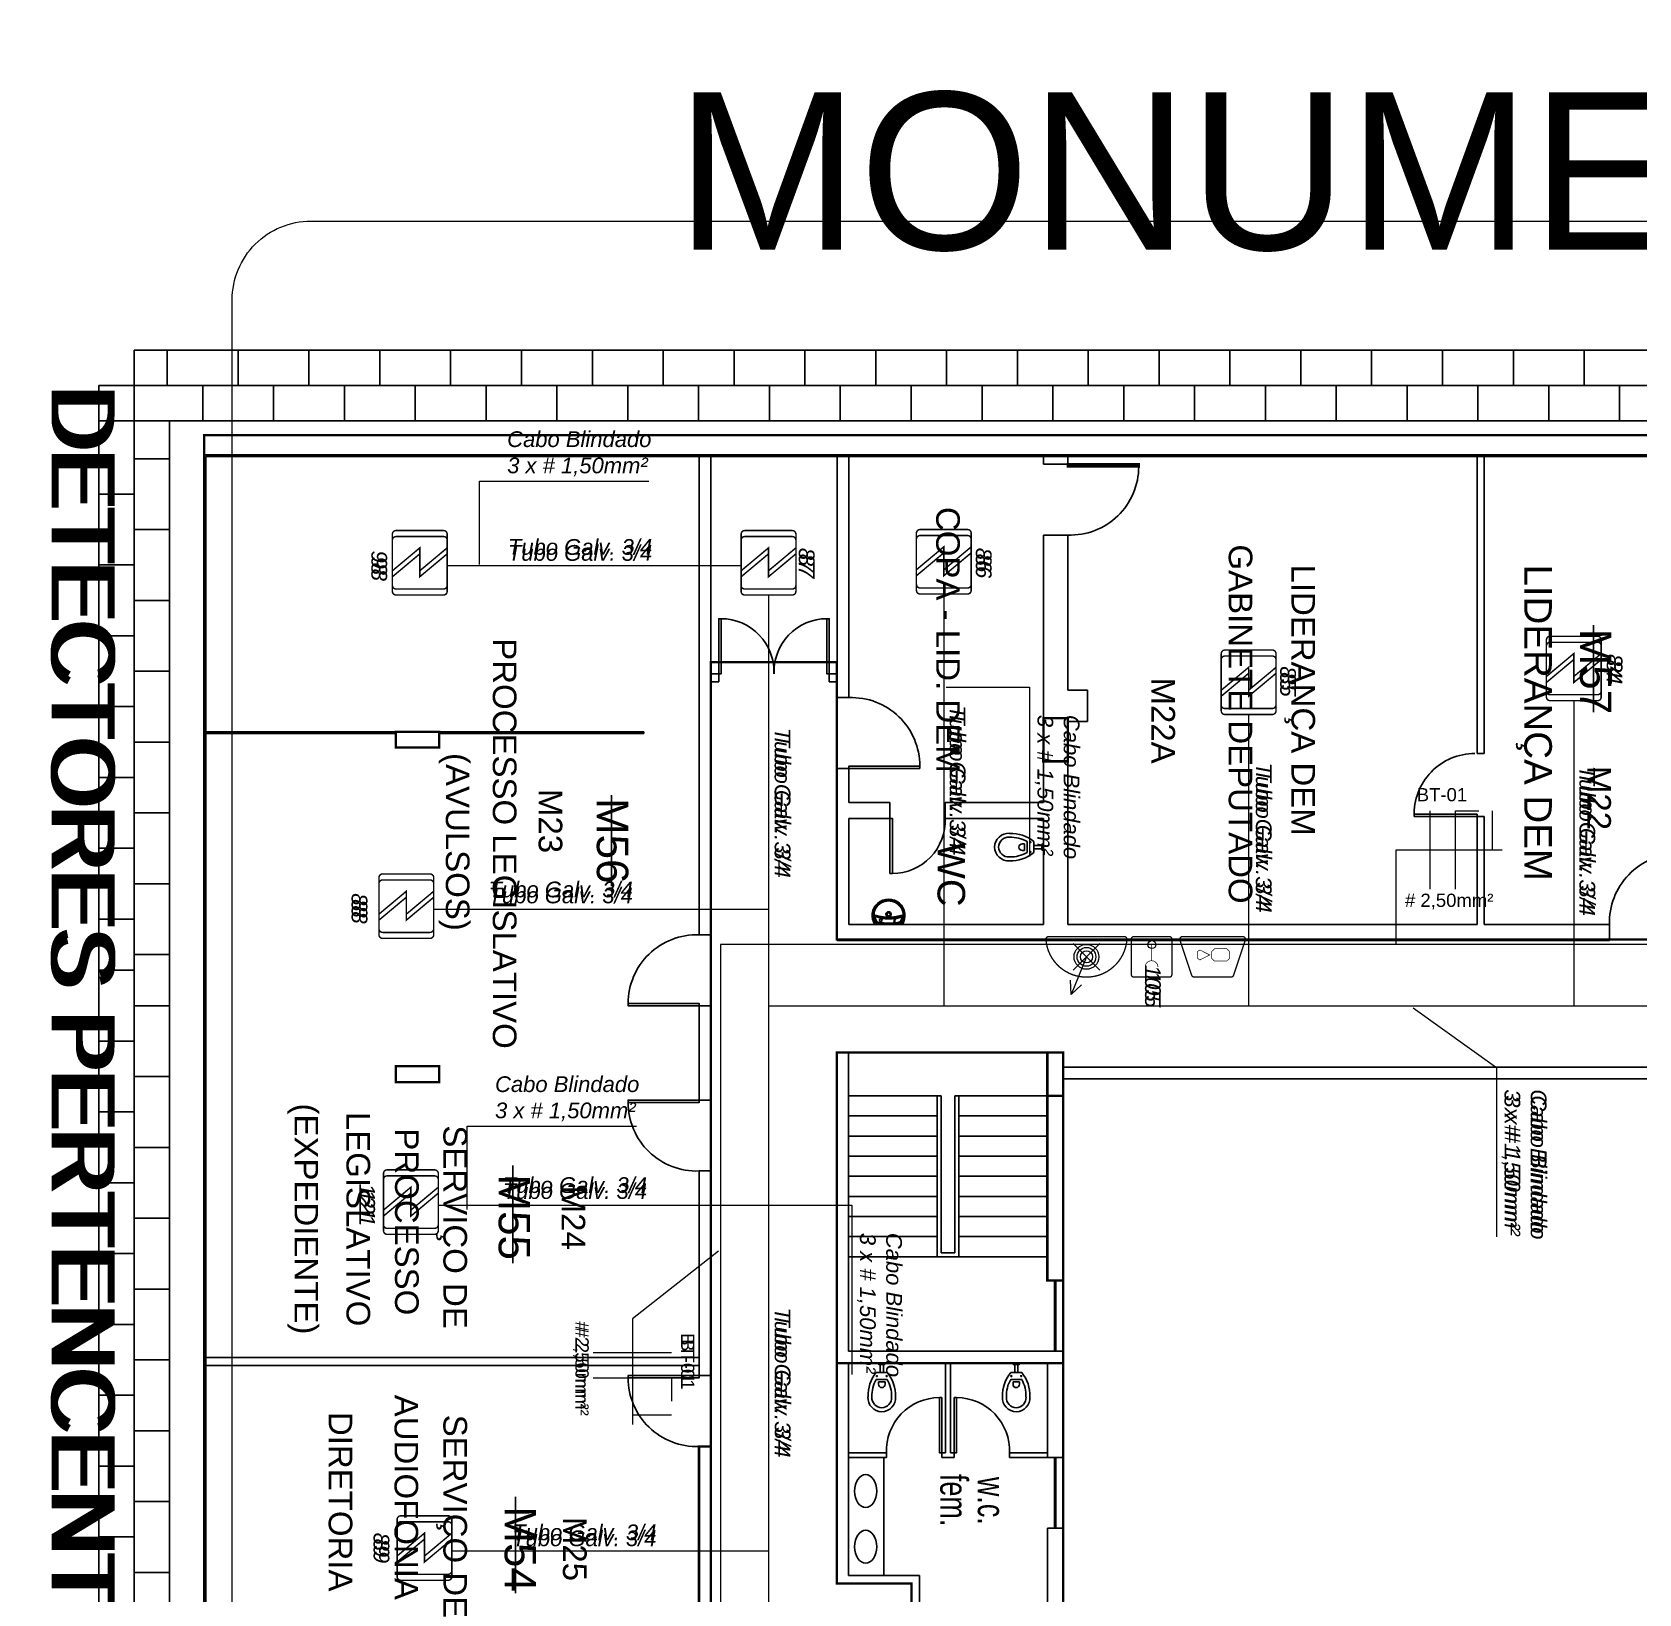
# Model space of a CAD drawing. Header units: metres. Extents: x -331 to 2982, y 362 to 2539.
# Drawn here: x 2793.05 to 2813.47, y 1406.36 to 1426.2 of the extents above; entities that cross this region are included whole.
import ezdxf
from ezdxf.enums import TextEntityAlignment as Align

# ---------------------------------------------------------------- set-up
doc = ezdxf.new("R2010")
doc.units = ezdxf.units.M
doc.layers.get('0').update_dxf_attribs({"color": 251})
for name, color, linetype in [('CX', 251, 'Continuous'), ('DET. FUMAÇA', 1, 'Continuous'), ('Div', 251, 'Continuous'), ('Mob', 251, 'Continuous'), ('Pis', 251, 'Continuous')]:
    doc.layers.add(name, color=color, linetype=linetype)
doc.styles.add('ARIAL', font='arial.ttf')
doc.styles.add('DESTAQUE', font='arial.ttf', dxfattribs={"height": 0.4})
doc.styles.get("Standard").update_dxf_attribs({"font": 'arial.ttf', "height": 0.3})

# ---------------------------------------------------------------- blocks, each defined once
blk = doc.blocks.new('Detector de fumaça')
at = {"layer": 'DET. FUMAÇA', "linetype": 'Continuous', "lineweight": 15, "const_width": 0.0187}
blk.add_lwpolyline([(774.599, 539.816), (775.249, 539.816, -0.414214), (775.296, 539.769), (775.296, 539.167, -0.414214), (775.249, 539.12), (774.599, 539.12, -0.414214), (774.553, 539.167), (774.553, 539.769, -0.414214)], format="xyb", close=True, dxfattribs=at)
blk.add_lwpolyline([(774.773, 539.816), (775.064, 539.468), (774.773, 539.468), (775.064, 539.12)], dxfattribs=at)
blk = doc.blocks.new('WEW')
at = {"color": 1, "lineweight": 0, "true_color": 0xe60000}
for p, q in [((1781.244, 994.005), (1781.439, 994.482)), ((1781.439, 994.482), (1781.308, 994.36)), ((1781.439, 994.482), (1781.447, 994.302)), ((1781.075, 994.175), (1781.413, 993.836)), ((1781.413, 994.175), (1781.075, 993.836))]:
    blk.add_line(p, q, dxfattribs=at)
at = {"color": 1, "true_color": 0xe60000, "const_width": 0.0172}
for points in [[(1779.259, 993.747), (1780.023, 993.747, 0.511918), (1780.056, 993.793), (1779.907, 994.24, 0.322823), (1779.874, 994.263), (1779.408, 994.263, 0.322823), (1779.375, 994.24), (1779.226, 993.793, 0.511918)], [(1780.193, 994.263), (1780.641, 994.263, -0.414214), (1780.675, 994.229), (1780.675, 993.782, -0.414214), (1780.641, 993.747), (1780.193, 993.747, -0.414214), (1780.159, 993.782), (1780.159, 994.229, -0.414214)], [(1780.764, 993.748), (1781.724, 993.748, 0.435311), (1781.759, 993.784, 0.930949), (1780.73, 993.784, 0.435311)]]:
    blk.add_lwpolyline(points, format="xyb", close=True, dxfattribs=at)
at = {"color": 1, "true_color": 0xe60000, "const_width": 0.0086}
for points in [[(1779.463, 994.06), (1779.617, 994.06), (1779.652, 994.026), (1779.652, 993.936), (1779.617, 993.902), (1779.463, 993.902), (1779.428, 993.936), (1779.428, 994.026)], [(1779.832, 993.936), (1779.832, 994.026), (1779.802, 994.044), (1779.679, 993.981), (1779.802, 993.918)]]:
    blk.add_lwpolyline(points, close=True, dxfattribs=at)
for points in [[(1780.336, 994.135), (1780.338, 994.117), (1780.344, 994.099), (1780.351, 994.088), (1780.365, 994.073), (1780.373, 994.067), (1780.386, 994.06), (1780.397, 994.057), (1780.413, 994.055), (1780.421, 994.055), (1780.431, 994.056), (1780.45, 994.062), (1780.464, 994.07), (1780.477, 994.082), (1780.488, 994.096), (1780.494, 994.11), (1780.497, 994.122), (1780.498, 994.13), (1780.498, 994.136)], [(1780.417, 993.837), (1780.417, 994.055)]]:
    blk.add_lwpolyline(points, dxfattribs=at)
at = {"color": 1, "lineweight": 0, "true_color": 0xe60000}
for radius in [0.158, 0.119, 0.0774]:
    blk.add_circle((1781.244, 994.005), radius, dxfattribs=at)
blk = doc.blocks.new('rett')
at = {"color": 2, "linetype": 'Continuous', "lineweight": 15}
blk.add_line((813.966, 2203), (814.262, 2203), dxfattribs=at)
at = {"layer": 'Div', "color": 2, "linetype": 'Continuous', "lineweight": 15}
for p, q in [((813.645, 2202.003), (813.645, 2203)), ((813.966, 2202.003), (813.966, 2203)), ((814.435, 2202.502), (814.435, 2203))]:
    blk.add_line(p, q, dxfattribs=at)
blk.add_lwpolyline([(813.214, 2201.295), (813.214, 2202.502), (814.56, 2202.502)], dxfattribs=at)
at = {"layer": 'Div', "color": 2, "linetype": 'Continuous', "lineweight": 15, "char_height": 0.1683, "attachment_point": 1}
for s, insert in [('\\pxqc;\\PBT-01{\\fArial|b0|i1|c0|p34;  }', (808.19, 2203.569)), ('\\pxqc;\\P\\pi-0.92701,l1.92701,t1.92701;#^I2,50mm²', (808.198, 2202.227))]:
    blk.add_mtext_dynamic_manual_height_columns(s, width=11.20762, gutter_width=2.104, heights=[0], dxfattribs=dict(at, insert=insert))
blk = doc.blocks.new('derw')
at = {"layer": 'Div', "color": 2, "linetype": 'Continuous', "lineweight": 15}
blk.add_lwpolyline([(814.419, 2191.53), (814.419, 2192.589), (816.571, 2192.589)], dxfattribs=at)
at = {"layer": 'Div', "color": 2, "linetype": 'Continuous', "lineweight": 15, "insert": (814.772, 2193.224), "char_height": 0.2, "attachment_point": 1}
blk.add_mtext_dynamic_manual_height_columns('{\\fArial|b0|i1|c0|p34;Cabo Blindado \\P3 x # 1,50mm²}', width=13.3188, gutter_width=2.5, heights=[0], dxfattribs=at)
blk = doc.blocks.new('porta .9')
at = {"layer": 'CX', "ltscale": 8}
blk.add_lwpolyline([(0, 0), (0.03, 0), (0.03, 0.9), (0, 0.9)], close=True, dxfattribs=at)
at = {"layer": 'CX', "color": 1, "ltscale": 8}
blk.add_arc((0.03, 0.0295), 0.8705, 358.05796, 90, dxfattribs=at)
blk = doc.blocks.new('VASO')
at = {"layer": 'Mob'}
for p, q in [((302.411, 172.354), (302.411, 172.494)), ((302.499, 172.354), (302.499, 172.494)), ((302.351, 172.465), (302.38, 172.465)), ((302.351, 172.383), (302.38, 172.383)), ((302.38, 172.465), (302.38, 172.383)), ((302.599, 172.444), (302.499, 172.444)), ((302.599, 172.404), (302.499, 172.404)), ((302.599, 172.444), (302.599, 172.455)), ((302.599, 172.404), (302.599, 172.444)), ((302.599, 172.404), (302.599, 172.393)), ((302.619, 172.464), (302.609, 172.464)), ((302.619, 172.383), (302.609, 172.383)), ((302.619, 172.424), (302.619, 172.464)), ((302.619, 172.424), (302.619, 172.383))]:
    blk.add_line(p, q, dxfattribs=at)
for centre in [(302.453, 172.486), (302.453, 172.362)]:
    blk.add_circle(centre, 0.00707, dxfattribs=at)
for centre, radius, start, end in [((302.178, 172.42), 0.179, 86.6811, 178.7962), ((302.178, 172.42), 0.129, 86.6811, 178.7962), ((302.205, 172.134), 0.464, 50.6979, 92.0637), ((302.205, 172.134), 0.414, 60.1325, 92.0637), ((302.178, 172.427), 0.179, 181.2038, 273.3189), ((302.178, 172.427), 0.129, 181.2038, 273.3189), ((302.205, 172.713), 0.464, 267.9363, 309.3021), ((302.205, 172.713), 0.414, 267.9363, 299.8675), ((302.349, 172.422), 0.043, 86.6811, 178.7962), ((302.349, 172.426), 0.043, 181.2038, 273.3189), ((302.609, 172.455), 0.00935, 90, 180), ((302.609, 172.393), 0.00935, 180, 270)]:
    blk.add_arc(centre, radius, start, end, dxfattribs=at)
blk = doc.blocks.new('porta .7')
at = {"layer": 'CX', "ltscale": 8}
blk.add_lwpolyline([(0, 0), (0.03, 0), (0.03, 0.7), (0, 0.7)], close=True, dxfattribs=at)
at = {"layer": 'CX', "color": 1, "ltscale": 8}
blk.add_arc((0.03, 0.029), 0.671, 357.4911, 90, dxfattribs=at)
blk = doc.blocks.new('porta .8')
at = {"layer": 'CX', "ltscale": 8}
blk.add_lwpolyline([(0.03, 0), (0, 0), (0, 0.8), (0.03, 0.8)], close=True, dxfattribs=at)
at = {"layer": 'CX', "color": 1, "ltscale": 8}
blk.add_arc((0.029, 0.03), 0.771, 0, 92.1894, dxfattribs=at)

msp = doc.modelspace()

# ---------------------------------------------------------------- linework, layer by layer
at = {"color": 2, "linetype": 'Continuous', "lineweight": 15}
msp.add_line((2801.178, 1409.106), (2801.178, 1408.81), dxfattribs=at)
at = {"lineweight": 0}
for points in [[(2795.241, 1393.705), (2795.241, 1421.085), (2835.776, 1421.085)], [(2835.776, 1415.615), (2830.451, 1415.615), (2830.451, 1414.675), (2803.276, 1414.675), (2803.276, 1418.2), (2801.676, 1418.2), (2801.676, 1396.635), (2795.241, 1396.635)], [(2806.151, 1409.295), (2806.151, 1404.835), (2830.251, 1404.835), (2830.251, 1406.34), (2830.451, 1406.34), (2830.451, 1398.335), (2803.276, 1398.335), (2803.276, 1405.015), (2804.226, 1405.015), (2804.226, 1406.495), (2803.276, 1406.495), (2803.276, 1409.295)]]:
    msp.add_lwpolyline(points, dxfattribs=at)
msp.add_lwpolyline([(2806.151, 1409.295), (2806.151, 1413.24), (2803.276, 1413.24), (2803.276, 1409.295)], close=True, dxfattribs=at)
at = {"layer": 'DET. FUMAÇA', "color": 3, "linetype": 'Continuous', "lineweight": 15}
msp.add_lwpolyline([(2840.416, 1415.312), (2830.547, 1415.312), (2830.547, 1414.611), (2801.798, 1414.611), (2801.798, 1396.91), (2830.488, 1396.91), (2830.488, 1317.82), (2851.735, 1317.82), (2851.735, 1316.183)], dxfattribs=at)
at = {"layer": 'DET. FUMAÇA', "color": 2, "linetype": 'Continuous', "lineweight": 15}
msp.add_circle((2807.279, 1414.611), 0.0504, dxfattribs=at)
at = {"layer": 'Div', "color": 150, "linetype": 'Continuous', "lineweight": 0}
for p, q in [((2802.061, 1419.424), (2798.326, 1419.424)), ((2802.409, 1419.053), (2802.409, 1397.487)), ((2804.636, 1419.066), (2804.636, 1413.834)), ((2808.508, 1417.535), (2808.508, 1413.834)), ((2812.638, 1417.71), (2812.638, 1413.834)), ((2798.156, 1415.061), (2802.409, 1415.061)), ((2802.409, 1413.834), (2840.249, 1413.834)), ((2798.214, 1411.302), (2802.409, 1411.302)), ((2798.387, 1406.907), (2802.409, 1406.907))]:
    msp.add_line(p, q, dxfattribs=at)
at = {"layer": 'Div', "lineweight": 0}
for p, q in [((2801.526, 1409.365), (2795.261, 1409.365)), ((2801.526, 1409.265), (2795.261, 1409.265)), ((2804.659, 1409.295), (2804.659, 1408.155)), ((2804.719, 1409.295), (2804.719, 1408.155)), ((2803.909, 1408.155), (2803.909, 1408.095)), ((2804.609, 1408.155), (2804.609, 1408.095)), ((2804.769, 1408.155), (2804.719, 1408.155)), ((2804.769, 1408.155), (2804.769, 1408.095)), ((2805.469, 1408.155), (2805.469, 1408.095)), ((2804.769, 1408.095), (2804.659, 1408.095))]:
    msp.add_line(p, q, dxfattribs=at)
at = {"layer": 'Div', "color": 2, "linetype": 'Continuous', "lineweight": 15}
for p, q in [((2800.181, 1409.427), (2801.178, 1409.427)), ((2800.181, 1409.106), (2801.178, 1409.106)), ((2800.68, 1408.637), (2801.178, 1408.637))]:
    msp.add_line(p, q, dxfattribs=at)
at = {"layer": 'Div', "color": 230, "linetype": 'Continuous', "lineweight": 0}
msp.add_lwpolyline([(2795.596, 1370.835), (2795.596, 1422.804, -0.414214), (2796.596, 1423.804), (2832.978, 1423.804, 0.414214), (2833.978, 1424.804), (2833.978, 1444.456, -0.414214), (2834.978, 1445.456), (2844.601, 1445.456, -0.414214), (2845.601, 1444.456), (2845.601, 1423.563, 0.414214), (2846.601, 1422.563), (2856.044, 1422.563, -0.414214), (2857.044, 1421.563), (2857.044, 1399.809, 0.414214), (2858.044, 1398.809), (2864.977, 1398.809, -0.414214), (2865.977, 1397.809), (2865.977, 1393.565, -0.414214), (2864.977, 1392.565), (2858.044, 1392.565, 0.414214), (2857.044, 1391.565), (2857.044, 1315.763, -0.414214)], format="xyb", dxfattribs=at)
at = {"layer": 'Div', "color": 2, "linetype": 'Continuous', "lineweight": 15}
for points in [[(2810.598, 1413.808), (2811.657, 1413.05), (2811.657, 1410.898)], [(2801.775, 1410.717), (2800.68, 1409.858), (2800.68, 1408.512)]]:
    msp.add_lwpolyline(points, dxfattribs=at)
at = {"layer": 'Pis'}
for p, q in [((2794.351, 1422.165), (2835.731, 1422.165)), ((2794.351, 1421.715), (2794.351, 1422.165)), ((2794.771, 1422.165), (2794.771, 1421.715)), ((2795.221, 1422.165), (2795.221, 1422.165)), ((2795.671, 1422.165), (2795.671, 1421.715)), ((2796.121, 1422.165), (2796.121, 1422.165)), ((2796.571, 1422.165), (2796.571, 1421.715)), ((2797.021, 1422.165), (2797.021, 1422.165)), ((2797.471, 1422.165), (2797.471, 1421.715)), ((2797.921, 1422.165), (2797.921, 1422.165)), ((2798.371, 1422.165), (2798.371, 1421.715)), ((2798.821, 1422.165), (2798.821, 1422.165)), ((2799.271, 1422.165), (2799.271, 1421.715)), ((2799.721, 1422.165), (2799.721, 1422.165)), ((2799.721, 1422.165), (2799.721, 1422.165)), ((2800.171, 1422.165), (2800.171, 1421.715)), ((2800.171, 1422.165), (2800.171, 1421.715)), ((2800.621, 1422.165), (2800.621, 1422.165)), ((2800.621, 1422.165), (2800.621, 1422.165)), ((2801.071, 1422.165), (2801.071, 1421.715)), ((2801.071, 1422.165), (2801.071, 1421.715)), ((2801.521, 1422.165), (2801.521, 1422.165)), ((2801.521, 1422.165), (2801.521, 1422.165)), ((2801.971, 1422.165), (2801.971, 1421.715)), ((2801.971, 1422.165), (2801.971, 1421.715)), ((2802.421, 1422.165), (2802.421, 1422.165)), ((2802.871, 1422.165), (2802.871, 1421.715)), ((2803.321, 1422.165), (2803.321, 1422.165)), ((2803.771, 1422.165), (2803.771, 1421.715)), ((2804.221, 1422.165), (2804.221, 1422.165)), ((2804.671, 1422.165), (2804.671, 1421.715)), ((2805.121, 1422.165), (2805.121, 1422.165)), ((2805.571, 1422.165), (2805.571, 1421.715)), ((2806.021, 1422.165), (2806.021, 1422.165)), ((2806.471, 1422.165), (2806.471, 1421.715)), ((2806.921, 1422.165), (2806.921, 1422.165)), ((2807.371, 1422.165), (2807.371, 1421.715)), ((2807.821, 1422.165), (2807.821, 1422.165)), ((2808.271, 1422.165), (2808.271, 1421.715)), ((2808.721, 1422.165), (2808.721, 1422.165)), ((2809.171, 1422.165), (2809.171, 1421.715)), ((2809.621, 1422.165), (2809.621, 1422.165)), ((2810.071, 1422.165), (2810.071, 1421.715)), ((2810.521, 1422.165), (2810.521, 1422.165)), ((2810.971, 1422.165), (2810.971, 1421.715)), ((2811.421, 1422.165), (2811.421, 1422.165)), ((2811.871, 1422.165), (2811.871, 1421.715)), ((2812.321, 1422.165), (2812.321, 1422.165)), ((2812.771, 1422.165), (2812.771, 1421.715)), ((2813.221, 1422.165), (2813.221, 1422.165)), ((2793.901, 1393.705), (2793.901, 1421.715)), ((2793.901, 1421.715), (2794.351, 1421.715)), ((2793.901, 1421.685), (2793.901, 1421.685)), ((2794.351, 1421.715), (2835.731, 1421.715)), ((2794.351, 1421.265), (2794.351, 1421.715)), ((2795.221, 1421.715), (2795.221, 1421.265)), ((2796.121, 1421.715), (2796.121, 1421.265)), ((2797.021, 1421.715), (2797.021, 1421.265)), ((2797.921, 1421.715), (2797.921, 1421.265)), ((2798.821, 1421.715), (2798.821, 1421.265)), ((2799.721, 1421.715), (2799.721, 1421.265)), ((2799.721, 1421.715), (2799.721, 1421.265)), ((2800.621, 1421.715), (2800.621, 1421.265)), ((2800.621, 1421.715), (2800.621, 1421.265)), ((2801.521, 1421.715), (2801.521, 1421.265)), ((2801.521, 1421.715), (2801.521, 1421.265)), ((2802.421, 1421.715), (2802.421, 1421.265)), ((2803.321, 1421.715), (2803.321, 1421.265)), ((2804.221, 1421.715), (2804.221, 1421.265)), ((2805.121, 1421.715), (2805.121, 1421.265)), ((2806.021, 1421.715), (2806.021, 1421.265)), ((2806.921, 1421.715), (2806.921, 1421.265)), ((2807.821, 1421.715), (2807.821, 1421.265)), ((2808.721, 1421.715), (2808.721, 1421.265)), ((2809.621, 1421.715), (2809.621, 1421.265)), ((2810.521, 1421.715), (2810.521, 1421.265)), ((2811.421, 1421.715), (2811.421, 1421.265)), ((2812.321, 1421.715), (2812.321, 1421.265)), ((2813.221, 1421.715), (2813.221, 1421.265)), ((2793.901, 1421.265), (2794.351, 1421.265)), ((2794.351, 1393.705), (2794.351, 1421.265)), ((2794.351, 1421.265), (2794.801, 1421.265)), ((2835.731, 1421.265), (2794.801, 1421.265)), ((2794.801, 1393.705), (2794.801, 1421.265)), ((2795.241, 1420.835), (2795.241, 1393.705)), ((2795.241, 1420.835), (2835.731, 1420.835)), ((2795.261, 1420.815), (2795.261, 1398.085)), ((2795.261, 1420.815), (2798.001, 1420.815)), ((2798.001, 1420.815), (2835.731, 1420.815)), ((2801.526, 1414.735), (2801.526, 1420.815)), ((2801.676, 1418.05), (2801.676, 1420.815)), ((2801.676, 1418.05), (2801.676, 1420.815)), ((2803.281, 1418.05), (2803.281, 1420.815)), ((2803.431, 1420.815), (2803.431, 1417.75)), ((2805.902, 1420.815), (2805.902, 1420.715)), ((2806.212, 1420.815), (2806.212, 1420.715)), ((2811.412, 1420.815), (2811.412, 1417.04)), ((2811.502, 1420.815), (2811.502, 1417.04)), ((2793.901, 1420.785), (2793.901, 1420.785)), ((2794.351, 1420.785), (2794.801, 1420.785)), ((2806.212, 1420.715), (2805.902, 1420.715)), ((2793.901, 1420.335), (2794.351, 1420.335)), ((2793.901, 1419.885), (2793.901, 1419.885)), ((2794.351, 1419.885), (2794.801, 1419.885)), ((2805.902, 1419.815), (2805.902, 1416.415)), ((2806.212, 1419.815), (2805.902, 1419.815)), ((2806.212, 1419.815), (2806.212, 1417.845)), ((2793.901, 1419.435), (2794.351, 1419.435)), ((2793.901, 1418.985), (2793.901, 1418.985)), ((2794.351, 1418.985), (2794.801, 1418.985)), ((2812.888, 1417.563), (2812.888, 1418.67)), ((2793.901, 1418.535), (2794.351, 1418.535)), ((2793.901, 1418.085), (2793.901, 1418.085)), ((2794.351, 1418.085), (2794.801, 1418.085)), ((2801.776, 1418.05), (2801.676, 1418.05)), ((2801.776, 1418.05), (2801.676, 1418.05)), ((2801.776, 1418.05), (2801.676, 1418.05)), ((2801.776, 1417.95), (2801.676, 1417.95)), ((2801.776, 1417.95), (2801.676, 1417.95)), ((2801.776, 1417.95), (2801.676, 1417.95)), ((2801.676, 1414.735), (2801.676, 1417.95)), ((2801.776, 1417.95), (2801.776, 1418.05)), ((2801.776, 1417.95), (2801.776, 1418.05)), ((2803.281, 1418.05), (2803.181, 1418.05)), ((2803.181, 1418.05), (2803.181, 1417.95)), ((2803.181, 1417.95), (2803.281, 1417.95)), ((2803.281, 1417.95), (2803.281, 1417.75)), ((2803.281, 1417.75), (2803.431, 1417.75)), ((2806.462, 1417.845), (2806.212, 1417.845)), ((2806.462, 1417.445), (2806.462, 1417.845)), ((2793.901, 1417.635), (2794.351, 1417.635)), ((2805.902, 1417.49), (2805.902, 1416.415)), ((2806.212, 1417.49), (2806.212, 1414.865)), ((2806.212, 1417.445), (2806.212, 1414.865)), ((2806.212, 1417.445), (2806.462, 1417.445)), ((2793.901, 1417.185), (2793.901, 1417.185)), ((2794.351, 1417.185), (2794.801, 1417.185)), ((2797.676, 1417.315), (2795.272, 1417.315)), ((2797.676, 1417.295), (2795.272, 1417.295)), ((2800.826, 1417.315), (2798.226, 1417.315)), ((2800.826, 1417.295), (2798.226, 1417.295)), ((2800.826, 1417.315), (2800.826, 1417.295)), ((2811.412, 1417.04), (2811.502, 1417.04)), ((2793.901, 1416.735), (2794.351, 1416.735)), ((2803.281, 1416.85), (2803.281, 1414.665)), ((2803.431, 1416.85), (2803.281, 1416.85)), ((2803.431, 1416.85), (2803.431, 1416.415)), ((2800.416, 1415.354), (2800.416, 1416.51)), ((2803.431, 1416.415), (2803.952, 1416.415)), ((2803.952, 1416.415), (2803.952, 1416.215)), ((2804.652, 1416.415), (2805.902, 1416.415)), ((2804.652, 1416.415), (2804.652, 1416.215)), ((2805.902, 1416.425), (2805.902, 1416.415)), ((2793.901, 1416.285), (2793.901, 1416.285)), ((2794.351, 1416.285), (2794.801, 1416.285)), ((2803.431, 1416.215), (2803.431, 1415.75)), ((2803.431, 1416.215), (2803.952, 1416.215)), ((2804.652, 1416.215), (2805.902, 1416.215)), ((2805.902, 1416.215), (2805.902, 1415.85)), ((2805.902, 1416.215), (2805.902, 1415.75)), ((2805.902, 1416.215), (2805.902, 1415.75)), ((2811.412, 1416.24), (2811.502, 1416.24)), ((2811.412, 1416.24), (2811.412, 1414.865)), ((2811.502, 1416.24), (2811.502, 1414.865)), ((2793.901, 1415.835), (2794.351, 1415.835)), ((2803.431, 1415.75), (2803.431, 1414.865)), ((2805.902, 1415.75), (2805.902, 1415.55)), ((2805.902, 1415.75), (2805.902, 1414.865)), ((2793.901, 1415.385), (2793.901, 1415.385)), ((2794.351, 1415.385), (2794.801, 1415.385)), ((2793.901, 1414.935), (2794.351, 1414.935)), ((2801.526, 1414.735), (2801.676, 1414.735)), ((2803.431, 1414.865), (2805.902, 1414.865)), ((2804.111, 1414.865), (2803.76, 1414.865)), ((2806.212, 1414.865), (2811.412, 1414.865)), ((2811.502, 1414.865), (2813.091, 1414.865)), ((2813.091, 1414.865), (2813.091, 1414.665)), ((2793.901, 1414.485), (2793.901, 1414.485)), ((2794.351, 1414.485), (2794.801, 1414.485)), ((2803.281, 1414.665), (2813.091, 1414.665)), ((2793.901, 1414.285), (2794.351, 1414.285)), ((2793.901, 1413.835), (2793.901, 1413.835)), ((2794.351, 1413.835), (2794.801, 1413.835)), ((2801.526, 1412.635), (2801.526, 1413.835)), ((2801.676, 1413.835), (2801.526, 1413.835)), ((2801.676, 1412.635), (2801.676, 1413.835)), ((2793.901, 1413.385), (2794.351, 1413.385)), ((2803.426, 1413.24), (2803.276, 1413.24)), ((2803.276, 1406.495), (2803.276, 1413.24)), ((2803.426, 1413.24), (2803.426, 1409.445)), ((2814.051, 1413.055), (2806.151, 1413.055)), ((2793.901, 1412.935), (2793.901, 1412.935)), ((2794.351, 1412.935), (2794.801, 1412.935)), ((2805.951, 1410.345), (2805.951, 1412.965)), ((2806.151, 1412.965), (2806.151, 1410.345)), ((2814.051, 1412.905), (2806.151, 1412.905)), ((2801.526, 1412.635), (2801.676, 1412.635)), ((2804.551, 1412.69), (2803.426, 1412.69)), ((2804.551, 1410.645), (2804.551, 1412.69)), ((2804.551, 1412.69), (2804.601, 1412.69)), ((2804.601, 1410.695), (2804.601, 1412.69)), ((2804.776, 1412.69), (2804.776, 1410.695)), ((2804.776, 1412.69), (2804.826, 1412.69)), ((2805.951, 1412.69), (2804.826, 1412.69)), ((2804.826, 1412.69), (2804.826, 1410.645)), ((2793.901, 1412.485), (2794.351, 1412.485)), ((2804.551, 1412.435), (2803.426, 1412.435)), ((2805.951, 1412.435), (2804.826, 1412.435)), ((2794.351, 1412.035), (2794.801, 1412.035)), ((2804.551, 1412.179), (2803.426, 1412.179)), ((2805.951, 1412.179), (2804.826, 1412.179)), ((2804.551, 1411.923), (2803.426, 1411.923)), ((2805.951, 1411.923), (2804.826, 1411.923)), ((2799.159, 1410.564), (2799.159, 1411.806)), ((2801.526, 1409.135), (2801.526, 1411.735)), ((2801.526, 1411.735), (2801.676, 1411.735)), ((2801.676, 1409.135), (2801.676, 1411.735)), ((2804.551, 1411.668), (2803.426, 1411.668)), ((2805.951, 1411.668), (2804.826, 1411.668)), ((2793.901, 1411.585), (2794.351, 1411.585)), ((2804.551, 1411.412), (2803.426, 1411.412)), ((2805.951, 1411.412), (2804.826, 1411.412)), ((2794.351, 1411.135), (2794.801, 1411.135)), ((2804.551, 1411.156), (2803.426, 1411.156)), ((2805.951, 1411.156), (2804.826, 1411.156)), ((2804.551, 1410.901), (2803.426, 1410.901)), ((2805.951, 1410.901), (2804.826, 1410.901)), ((2793.901, 1410.685), (2794.351, 1410.685)), ((2804.551, 1410.645), (2803.426, 1410.645)), ((2804.826, 1410.645), (2804.551, 1410.645)), ((2804.776, 1410.695), (2804.601, 1410.695)), ((2805.951, 1410.645), (2804.826, 1410.645)), ((2794.351, 1410.235), (2794.801, 1410.235)), ((2806.151, 1410.345), (2805.951, 1410.345)), ((2806.041, 1409.445), (2806.041, 1410.345)), ((2806.061, 1409.445), (2806.061, 1410.345)), ((2793.901, 1409.785), (2794.351, 1409.785)), ((2794.801, 1409.785), (2794.801, 1409.785)), ((2801.526, 1409.365), (2795.261, 1409.365)), ((2803.426, 1409.445), (2806.151, 1409.445)), ((2806.151, 1409.445), (2806.151, 1408.095)), ((2794.351, 1409.335), (2794.801, 1409.335)), ((2801.526, 1409.265), (2795.261, 1409.265)), ((2805.951, 1409.295), (2803.426, 1409.295)), ((2803.426, 1409.295), (2803.426, 1406.595)), ((2804.659, 1409.295), (2804.659, 1408.155)), ((2804.719, 1409.295), (2804.719, 1408.155)), ((2805.951, 1408.095), (2805.951, 1409.295)), ((2801.526, 1409.135), (2801.676, 1409.135)), ((2793.901, 1408.885), (2794.351, 1408.885)), ((2794.801, 1408.885), (2794.801, 1408.885)), ((2794.351, 1408.435), (2794.801, 1408.435)), ((2803.909, 1408.155), (2803.426, 1408.155)), ((2803.909, 1408.155), (2803.909, 1408.095)), ((2804.609, 1408.155), (2804.609, 1408.095)), ((2804.659, 1408.155), (2804.609, 1408.155)), ((2804.769, 1408.155), (2804.719, 1408.155)), ((2804.769, 1408.155), (2804.769, 1408.095)), ((2805.469, 1408.155), (2805.469, 1408.095)), ((2805.469, 1408.155), (2805.951, 1408.155)), ((2793.901, 1407.985), (2794.351, 1407.985)), ((2794.801, 1407.985), (2794.801, 1407.985)), ((2803.909, 1408.095), (2803.426, 1408.095)), ((2803.876, 1408.095), (2803.876, 1406.595)), ((2804.659, 1408.095), (2804.609, 1408.095)), ((2804.769, 1408.095), (2804.659, 1408.095)), ((2805.469, 1408.095), (2805.951, 1408.095)), ((2805.951, 1408.095), (2806.061, 1408.095)), ((2806.041, 1408.095), (2806.041, 1407.195)), ((2806.061, 1408.095), (2806.061, 1407.195)), ((2806.061, 1408.095), (2806.151, 1408.095)), ((2794.351, 1407.535), (2794.801, 1407.535)), ((2799.195, 1406.369), (2799.195, 1407.593)), ((2805.951, 1405.015), (2805.951, 1407.195)), ((2806.041, 1407.195), (2805.951, 1407.195)), ((2806.151, 1407.195), (2806.041, 1407.195)), ((2806.151, 1407.195), (2806.151, 1404.815)), ((2793.901, 1407.085), (2794.351, 1407.085)), ((2794.801, 1407.085), (2794.801, 1407.085)), ((2794.351, 1406.635), (2794.801, 1406.635)), ((2804.326, 1406.595), (2803.426, 1406.595)), ((2804.326, 1405.917), (2804.326, 1406.595)), ((2803.276, 1406.495), (2804.226, 1406.495)), ((2804.226, 1406.495), (2804.226, 1405.917))]:
    msp.add_line(p, q, dxfattribs=at)
at = {"layer": 'Pis', "const_width": 0.03}
for points in [[(2795.241, 1393.705), (2795.241, 1421.085), (2835.776, 1421.085)], [(2835.776, 1415.615), (2830.451, 1415.615), (2830.451, 1414.675), (2803.276, 1414.675), (2803.276, 1418.2), (2801.676, 1418.2), (2801.676, 1396.635), (2795.241, 1396.635)], [(2806.151, 1409.295), (2806.151, 1404.835), (2830.251, 1404.835), (2830.251, 1406.34), (2830.451, 1406.34), (2830.451, 1398.335), (2803.276, 1398.335), (2803.276, 1405.015), (2804.226, 1405.015), (2804.226, 1406.495), (2803.276, 1406.495), (2803.276, 1409.295)]]:
    msp.add_lwpolyline(points, dxfattribs=at)
for points in [[(2806.212, 1420.715), (2806.212, 1420.685), (2807.112, 1420.685), (2807.112, 1420.715)], [(2797.676, 1417.315), (2798.226, 1417.315), (2798.226, 1417.115), (2797.676, 1417.115)], [(2805.902, 1416.94), (2805.902, 1417.49), (2806.212, 1417.49), (2806.212, 1416.94)], [(2806.151, 1409.295), (2806.151, 1413.24), (2803.276, 1413.24), (2803.276, 1409.295)], [(2806.151, 1413.24), (2806.151, 1410.345), (2805.951, 1410.345), (2805.951, 1413.24)], [(2805.951, 1412.69), (2805.951, 1413.24), (2806.151, 1413.24), (2806.151, 1412.69)], [(2797.676, 1413.065), (2798.226, 1413.065), (2798.226, 1412.865), (2797.676, 1412.865)], [(2801.676, 1408.235), (2801.676, 1404.635), (2801.526, 1404.635), (2801.526, 1408.235)]]:
    msp.add_lwpolyline(points, close=True, dxfattribs=at)
msp.add_lwpolyline([(2803.934, 1414.876, 0.019765), (2804.06, 1414.881, 0.055725), (2804.078, 1414.883, 0.26837), (2804.112, 1414.919, 0.08527), (2804.124, 1415.007, 0.373975), (2803.934, 1415.171, 0.373975), (2803.745, 1415.007, 0.08527), (2803.757, 1414.919, 0.26837), (2803.79, 1414.883, 0.055725), (2803.808, 1414.881, 0.019765)], format="xyb", close=True, dxfattribs=at)
for points in [[(2803.76, 1414.972, -0.557482), (2803.768, 1414.977, 0.068592), (2803.871, 1414.947, 0.02486), (2803.934, 1414.943, 0.02486), (2803.997, 1414.947, 0.068592), (2804.101, 1414.977, -0.557482), (2804.109, 1414.972)], [(2803.76, 1414.972, 0.09339), (2803.772, 1414.919, 0.281673), (2803.817, 1414.886, 0.022774), (2803.907, 1414.88), (2803.934, 1414.88), (2803.961, 1414.88, 0.022774), (2804.051, 1414.886, 0.281673), (2804.096, 1414.919, 0.09339), (2804.109, 1414.972)], [(2803.767, 1414.978, 0.072415), (2803.934, 1414.954, 0.072415), (2804.102, 1414.978)], [(2804.099, 1414.976, -0.467154), (2804.096, 1414.969, -0.039312), (2804.029, 1414.946, 0.320715), (2804.011, 1414.925, 0.032811), (2804.006, 1414.888)]]:
    msp.add_lwpolyline(points, format="xyb", dxfattribs=at)
at = {"layer": 'Pis'}
for centre, radius in [((2803.835, 1414.922), 0.0158), ((2803.934, 1414.996), 0.0328), ((2803.934, 1414.996), 0.0203)]:
    msp.add_circle(centre, radius, dxfattribs=at)
for centre, radius, start, end in [((2806.241, 1420.685), 0.871, 268.058, 0), ((2803.934, 1414.98), 0.209, 90, 172.0182), ((2803.934, 1414.98), 0.209, 7.9818, 90), ((2803.992, 1414.99), 0.266, 175.9061, 207.7353), ((2803.877, 1414.99), 0.266, 331.9123, 4.0939), ((2803.76, 1414.868), 0.0027, 207.7353, 270), ((2804.109, 1414.868), 0.0027, 270, 332.2647)]:
    msp.add_arc(centre, radius, start, end, dxfattribs=at)
at = {"layer": 'Pis', "extrusion": (0, 0, -1)}
for centre in [(2803.643, 1407.668), (2803.643, 1406.961)]:
    msp.add_ellipse(centre, major_axis=(0, 0.21), ratio=0.666667, dxfattribs=at)

# ---------------------------------------------------------------- block references
at = {"lineweight": 0, "rotation": 180}
msp.add_blockref('WEW', (4587.692, 2408.461), dxfattribs=at)
at = {"layer": 'DET. FUMAÇA', "linetype": 'Continuous', "lineweight": 0, "rotation": 270}
for p in [(2258.511, 2194.425), (2258.511, 2194.349), (2262.941, 2194.425), (2262.941, 2194.349), (2265.168, 2194.438), (2265.168, 2194.362), (2269.04, 2192.907), (2273.171, 2193.082), (2273.171, 2193.006), (2269.04, 2192.831), (2258.34, 2190.062), (2258.34, 2189.986), (2258.398, 2186.302), (2258.398, 2186.226), (2258.571, 2181.907), (2258.571, 2181.831)]:
    msp.add_blockref('Detector de fumaça', p, dxfattribs=at)
at = {"layer": 'Div', "color": 150, "linetype": 'Continuous', "lineweight": 15}
for name, p in [('derw', (1984.317, -772.091)), ('rett', (1997.17, -786.688)), ('derw', (1984.163, -780.286))]:
    msp.add_blockref(name, p, dxfattribs=at)
at = {"layer": 'Div', "color": 150, "linetype": 'Continuous', "lineweight": 15, "rotation": 270}
for p in [(613.135, 2232.302), (610.88, 2225.721)]:
    msp.add_blockref('derw', p, dxfattribs=at)
at = {"layer": 'Pis', "yscale": 1.002650626975196}
for p, xscale, zscale in [((2801.776, 1418.05), 1.002650626975196, 1.002650626975196), ((2803.181, 1418.05), -1.002650626975196, 1.002650626975234)]:
    msp.add_blockref('porta .7', p, dxfattribs=dict(at, xscale=xscale, zscale=zscale))
at = {"layer": 'Pis', "xscale": -1}
for name, p, rotation in [('porta .9', (2803.431, 1416.85), 270), ('porta .7', (2803.952, 1416.215), 180), ('VASO', (2503.282, 1588.274), 180), ('porta .9', (2801.526, 1412.635), 89.99999999999997), ('VASO', (2631.424, 1106.676), 270), ('VASO', (2633.132, 1106.676), 270), ('porta .9', (2801.526, 1409.135), 89.99999999999997)]:
    msp.add_blockref(name, p, dxfattribs=dict(at, rotation=rotation))
at = {"layer": 'Pis', "rotation": 89.99999999999999}
for name, p in [('porta .8', (2811.412, 1416.24)), ('porta .9', (2801.526, 1413.835))]:
    msp.add_blockref(name, p, dxfattribs=at)
at = {"layer": 'Pis', "xscale": -1}
for name, p in [('porta .9', (2813.992, 1414.865)), ('porta .7', (2804.609, 1408.155))]:
    msp.add_blockref(name, p, dxfattribs=at)
at = {"layer": 'Pis'}
msp.add_blockref('porta .7', (2804.769, 1408.155), dxfattribs=at)

# ---------------------------------------------------------------- texts
at = {"layer": 'Div', "color": 230, "linetype": 'Continuous', "lineweight": 0, "char_height": 0.8, "attachment_point": 1, "rotation": 270}
for insert in [(2794.101, 1421.742), (2794.101, 1421.666)]:
    msp.add_mtext_dynamic_manual_height_columns('DETECTORES PERTENCENTES AO LAÇO 4', width=27.20388, gutter_width=2.5, heights=[0], dxfattribs=dict(at, insert=insert))
at = {"layer": 'Div', "color": 2, "linetype": 'Continuous', "lineweight": 0, "char_height": 0.2, "attachment_point": 1}
for insert in [(2799.099, 1419.764), (2799.099, 1419.688), (2798.853, 1415.412), (2798.853, 1415.336), (2799.034, 1411.656), (2799.034, 1411.58), (2799.153, 1407.244), (2799.153, 1407.168)]:
    msp.add_mtext_dynamic_manual_height_columns('{\\fArial|b0|i1|c0|p34;Tubo Galv. 3/4 }', width=13.3188, gutter_width=2.5, heights=[0], dxfattribs=dict(at, insert=insert))
at = {"layer": 'Div', "color": 3, "linetype": 'Continuous', "lineweight": 0, "char_height": 0.2, "attachment_point": 1, "rotation": 270}
for s, insert in [('{\\fArial|b0|i1|c0|p34;98}', (2797.564, 1419.618)), ('{\\fArial|b0|i1|c0|p34;87}', (2802.994, 1419.652)), ('{\\fArial|b0|i1|c0|p34;87}', (2802.994, 1419.576)), ('{\\fArial|b0|i1|c0|p34;86}', (2805.243, 1419.653)), ('{\\fArial|b0|i1|c0|p34;86}', (2805.243, 1419.577)), ('{\\fArial|b0|i1|c0|p34;98}', (2797.564, 1419.542)), ('{\\fArial|b0|i1|c0|p34;85}', (2809.109, 1418.148)), ('{\\fArial|b0|i1|c0|p34;84}', (2813.257, 1418.304)), ('{\\fArial|b0|i1|c0|p34;84}', (2813.257, 1418.228)), ('{\\fArial|b0|i1|c0|p34;85}', (2809.109, 1418.072)), ('{\\fArial|b0|i1|c0|p34;88}', (2797.313, 1415.264)), ('{\\fArial|b0|i1|c0|p34;88}', (2797.313, 1415.188)), ('{\\fArial|b0|i1|c0|p34;105}', (2807.392, 1414.353)), ('{\\fArial|b0|i1|c0|p34;105}', (2807.392, 1414.277)), ('{\\fArial|b0|i1|c0|p34;121}', (2797.41, 1411.575)), ('{\\fArial|b0|i1|c0|p34;121}', (2797.41, 1411.499)), ('{\\fArial|b0|i1|c0|p34;89}', (2797.592, 1407.139)), ('{\\fArial|b0|i1|c0|p34;89}', (2797.592, 1407.063))]:
    msp.add_mtext_dynamic_manual_height_columns(s, width=13.3188, gutter_width=2.5, heights=[0], dxfattribs=dict(at, insert=insert))
at = {"layer": 'Div', "color": 2, "linetype": 'Continuous', "lineweight": 0, "char_height": 0.2, "attachment_point": 1, "rotation": 270}
for insert in [(2804.911, 1417.651), (2804.911, 1417.575), (2802.687, 1417.367), (2802.687, 1417.291), (2808.8, 1416.924), (2808.8, 1416.848), (2812.91, 1416.884), (2812.91, 1416.808), (2802.688, 1410.001), (2802.688, 1409.925)]:
    msp.add_mtext_dynamic_manual_height_columns('{\\fArial|b0|i1|c0|p34;Tubo Galv. 3/4 }', width=13.3188, gutter_width=2.5, heights=[0], dxfattribs=dict(at, insert=insert))
at = {"layer": 'Div', "color": 2, "linetype": 'Continuous', "lineweight": 15, "attachment_point": 1, "rotation": 270}
for s, width, gutter_width, insert, char_height in [('{\\fArial|b0|i1|c0|p34;Cabo Blindado \\P3 x # 1,50mm²}', 13.3188, 2.5, (2812.292, 1412.773), 0.2), ('{\\fArial|b0|i1|c0|p34;Cabo Blindado \\P3 x # 1,50mm²}', 13.3188, 2.5, (2812.292, 1412.697), 0.2), ('\\pxqc;\\P\\pi-0.92701,l1.92701,t1.92701;#^I2,50mm²', 11.20762, 2.104, (2800.405, 1414.95), 0.1683), ('\\pxqc;\\P\\pi-0.92701,l1.92701,t1.92701;#^I2,50mm²', 11.20762, 2.104, (2800.405, 1414.874), 0.1683), ('\\pxqc;\\PBT-01{\\fArial|b0|i1|c0|p34;  }', 11.20762, 2.104, (2801.747, 1414.958), 0.1683), ('\\pxqc;\\PBT-01{\\fArial|b0|i1|c0|p34;  }', 11.20762, 2.104, (2801.747, 1414.882), 0.1683)]:
    msp.add_mtext_dynamic_manual_height_columns(s, width=width, gutter_width=gutter_width, heights=[0], dxfattribs=dict(at, insert=insert, char_height=char_height))
at = {"layer": 'Pis'}
for s, height, style, p in [('COPA - LID. DEM', 0.3, 'DESTAQUE', (2804.539, 1420.172)), ('GABINETE DEPUTADO', 0.3, 'DESTAQUE', (2808.255, 1419.696)), ('LIDERANÇA DEM', 0.3, 'DESTAQUE', (2809.052, 1419.441)), ('LIDERANÇA DEM', 0.35, 'ARIAL', (2812.01, 1419.441)), ('WC', 0.35, 'ARIAL', (2804.556, 1415.908))]:
    msp.add_text(s, height=height, rotation=270, dxfattribs=dict(at, style=style)).set_placement(p)
for s, height, style, p in [('M57', 0.4, 'DESTAQUE', (2812.717, 1418.083)), ('PROCESSO LEGISLATIVO', 0.3, 'DESTAQUE', (2798.907, 1415.896)), ('M22A', 0.3, 'ARIAL', (2807.273, 1417.458)), ('(AVULSOS)', 0.3, 'DESTAQUE', (2798.31, 1415.916)), ('M22', 0.3, 'ARIAL', (2812.81, 1416.474)), ('M23', 0.3, 'ARIAL', (2799.489, 1416.181)), ('M56', 0.4, 'DESTAQUE', (2800.228, 1415.931)), ('(EXPEDIENTE)', 0.3, 'DESTAQUE', (2796.388, 1411.126)), ('LEGISLATIVO', 0.3, 'DESTAQUE', (2797.048, 1411.124)), ('PROCESSO ', 0.3, 'DESTAQUE', (2797.665, 1411.031)), ('SERVIÇO DE ', 0.3, 'DESTAQUE', (2798.279, 1410.964)), ('M55', 0.4, 'DESTAQUE', (2798.981, 1411.148)), ('M24', 0.3, 'ARIAL', (2799.78, 1411.141)), ('AUDIOFONIA', 0.3, 'ARIAL', (2797.658, 1407.589)), ('DIRETORIA', 0.3, 'DESTAQUE', (2796.822, 1407.533)), ('SERVIÇO DE ', 0.3, 'ARIAL', (2798.279, 1407.288)), ('M54', 0.4, 'DESTAQUE', (2799.057, 1406.931)), ('M25', 0.3, 'ARIAL', (2799.798, 1406.933))]:
    msp.add_text(s, height=height, rotation=270, dxfattribs=dict(at, style=style)).set_placement(p, align=Align.CENTER)
at = {"layer": 'Pis', "width": 0.7}
for s, p in [('fem.', (2804.591, 1407.886)), ('w.c.', (2805.068, 1407.848))]:
    msp.add_text(s, height=0.35, rotation=270, dxfattribs=at).set_placement(p)
at = {"layer": 'Pis', "insert": (2811.164, 1423.412), "char_height": 2, "width": 19.86522, "attachment_point": 8, "style": 'ARIAL'}
msp.add_mtext('MONUMENTAL', dxfattribs=at)

doc.saveas('drawing.dxf')
